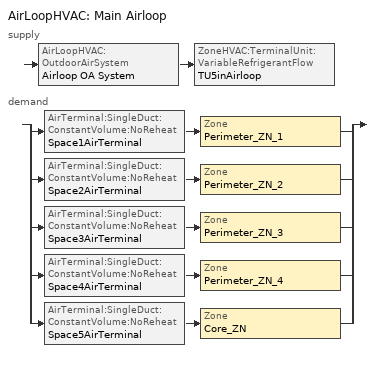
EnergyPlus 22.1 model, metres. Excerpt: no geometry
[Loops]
AirLoopHVAC 'Main Airloop'
 supply: AirLoopHVAC:OutdoorAirSystem 'Airloop OA System' > ZoneHVAC:TerminalUnit:VariableRefrigerantFlow 'TU5inAirloop'
 demand: split
  | AirTerminal:SingleDuct:ConstantVolume:NoReheat 'Space1AirTerminal' > Zone 'Perimeter_ZN_1'
  | AirTerminal:SingleDuct:ConstantVolume:NoReheat 'Space2AirTerminal' > Zone 'Perimeter_ZN_2'
  | AirTerminal:SingleDuct:ConstantVolume:NoReheat 'Space3AirTerminal' > Zone 'Perimeter_ZN_3'
  | AirTerminal:SingleDuct:ConstantVolume:NoReheat 'Space4AirTerminal' > Zone 'Perimeter_ZN_4'
  | AirTerminal:SingleDuct:ConstantVolume:NoReheat 'Space5AirTerminal' > Zone 'Core_ZN'
[DesignSpecification:OutdoorAir] Outdoor Air Method=Flow/Person; Outdoor Air Flow per Person {m3/s-person}=0.00944; Outdoor Air Flow per Zone Floor Area {m3/s-m2}=0; Outdoor Air Flow per Zone {m3/s}=0
SZ DSOA Perimeter_ZN_1; SZ DSOA Perimeter_ZN_2; SZ DSOA Perimeter_ZN_3; SZ DSOA Perimeter_ZN_4; SZ DSOA Core_ZN
[DesignSpecification:ZoneAirDistribution] Zone Air Distribution Effectiveness in Cooling Mode=1; Zone Air Distribution Effectiveness in Heating Mode=1
SZ DSZAD Perimeter_ZN_1; SZ DSZAD Perimeter_ZN_2; SZ DSZAD Perimeter_ZN_3; SZ DSZAD Perimeter_ZN_4; SZ DSZAD Core_ZN
[Sizing:Zone] Zone Cooling Design Supply Air Temperature Input Method=SupplyAirTemperature; Zone Cooling Design Supply Air Temperature {C}=14; Zone Cooling Design Supply Air Temperature Difference {deltaC}=11.11; Zone Heating Design Supply Air Temperature Input Method=SupplyAirTemperature; Zone Heating Design Supply Air Temperature {C}=50; Zone Heating Design Supply Air Temperature Difference {deltaC}=30; Zone Cooling Design Supply Air Humidity Ratio {kgWater/kgDryAir}=0.008; Zone Heating Design Supply Air Humidity Ratio {kgWater/kgDryAir}=0.008; Cooling Design Air Flow Method=DesignDay; Cooling Design Air Flow Rate {m3/s}=0; Cooling Minimum Air Flow Fraction=0; Heating Design Air Flow Method=DesignDay; Heating Design Air Flow Rate {m3/s}=0; Heating Maximum Air Flow Fraction=0
Name | Design Specification Outdoor Air Object | Design Specification Zone Air Distribution Object
Perimeter_ZN_1 | SZ DSOA Perimeter_ZN_1 | SZ DSZAD Perimeter_ZN_1
Perimeter_ZN_2 | SZ DSOA Perimeter_ZN_2 | SZ DSZAD Perimeter_ZN_2
Perimeter_ZN_3 | SZ DSOA Perimeter_ZN_3 | SZ DSZAD Perimeter_ZN_3
Perimeter_ZN_4 | SZ DSOA Perimeter_ZN_4 | SZ DSZAD Perimeter_ZN_4
Core_ZN | SZ DSOA Core_ZN | SZ DSZAD Core_ZN
[Sizing:System]
Main Airloop: Type of Load to Size On=Total; Design Outdoor Air Flow Rate {m3/s}=autosize; Central Heating Maximum System Air Flow Ratio=1; Preheat Design Temperature {C}=20; Preheat Design Humidity Ratio {kgWater/kgDryAir}=0.008; Precool Design Temperature {C}=25; Precool Design Humidity Ratio {kgWater/kgDryAir}=0.011; Central Cooling Design Supply Air Temperature {C}=12.6; Central Heating Design Supply Air Temperature {C}=30; Type of Zone Sum to Use=NonCoincident; 100% Outdoor Air in Cooling=Yes; 100% Outdoor Air in Heating=Yes; Central Cooling Design Supply Air Humidity Ratio {kgWater/kgDryAir}=0.009; Central Heating Design Supply Air Humidity Ratio {kgWater/kgDryAir}=0.003; Cooling Supply Air Flow Rate Method=DesignDay; Cooling Supply Air Flow Rate {m3/s}=0; Heating Supply Air Flow Rate Method=DesignDay; Heating Supply Air Flow Rate {m3/s}=0; System Outdoor Air Method=ZoneSum; Zone Maximum Outdoor Air Fraction=1; Cooling Design Capacity Method=CoolingDesignCapacity; Cooling Design Capacity {W}=autosize; Heating Design Capacity Method=HeatingDesignCapacity; Heating Design Capacity {W}=autosize; Central Cooling Capacity Control Method=VAV
[ZoneControl:Thermostat] Control Type Schedule=FOUR
Name | Zone or ZoneList | Control 1
SPACE1 Thermostat | Perimeter_ZN_1 | SPACE1 Dual SP Control
SPACE2 Thermostat | Perimeter_ZN_2 | SPACE2 Dual SP Control
SPACE3 Thermostat | Perimeter_ZN_3 | SPACE3 Dual SP Control
SPACE4 Thermostat | Perimeter_ZN_4 | SPACE4 Dual SP Control
SPACE5 Thermostat | Core_ZN | SPACE5 Dual SP Control
[ThermostatSetpoint:DualSetpoint]
Name | Heating Setpoint Temperature Schedule | Cooling Setpoint Temperature Schedule
SPACE1 Dual SP Control | ZoneH1 | ZoneC1
SPACE2 Dual SP Control | ZoneH2 | ZoneC2
SPACE3 Dual SP Control | ZoneH3 | ZoneC3
SPACE4 Dual SP Control | ZoneH4 | ZoneC4
SPACE5 Dual SP Control | ZoneH5 | ZoneC5
[ZoneHVAC:TerminalUnit:VariableRefrigerantFlow] Cooling Supply Air Flow Rate {m3/s}=autosize; No Cooling Supply Air Flow Rate {m3/s}=autosize; Heating Supply Air Flow Rate {m3/s}=autosize; No Heating Supply Air Flow Rate {m3/s}=autosize; No Load Outdoor Air Flow Rate {m3/s}=autosize; Zone Terminal Unit On Parasitic Electric Energy Use {W}=30; Zone Terminal Unit Off Parasitic Electric Energy Use {W}=20
Name | Terminal Unit Availability Schedule | Cooling Outdoor Air Flow Rate {m3/s} | Heating Outdoor Air Flow Rate {m3/s} | Supply Air Fan Operating Mode Schedule | Supply Air Fan Placement | Supply Air Fan Object | Outside Air Mixer Object | Cooling Coil Object | Heating Coil Object | Controlling Zone or Thermostat Location
TU1 | Baseboard1 | 0 | 0 | Baseboard1 | drawthrough | TU1 VRF Supply Fan | TU1 OA Mixer | TU1 VRF DX Cooling Coil | TU1 VRF DX Heating Coil | Perimeter_ZN_1
TU2 | Baseboard2 | 0 | 0 | Baseboard2 | drawthrough | TU2 VRF Supply Fan | TU2 OA Mixer | TU2 VRF DX Cooling Coil | TU2 VRF DX Heating Coil | Perimeter_ZN_2
TU4 | Baseboard4 | 0 | 0 | Baseboard3 | drawthrough | TU4 VRF Supply Fan | TU4 OA Mixer | TU4 VRF DX Cooling Coil | TU4 VRF DX Heating Coil | Perimeter_ZN_3
TU3 | Baseboard3 | 0 | 0 | Baseboard4 | drawthrough | TU3 VRF Supply Fan | TU3 OA Mixer | TU3 VRF DX Cooling Coil | TU3 VRF DX Heating Coil | Perimeter_ZN_4
TU5inAirloop |  | autosize | autosize |  | drawthrough | TU5 VRF Supply Fan | TU5 OA Mixer | TU5 VRF DX Cooling Coil | TU5 VRF DX Heating Coil | Core_ZN
TU6inOASystem |  | autosize | autosize |  |  |  |  | TU6 OA VRF DX Cooling Coil | TU6 OA VRF DX Heating Coil
[ZoneHVAC:Baseboard:Convective:Electric] Heating Design Capacity Method=HeatingDesignCapacity; Heating Design Capacity {W}=1000; Efficiency=1
Name | Availability Schedule
Perimeter1-1 Baseboard Heat; Perimeter2-1 Baseboard Heat; Perimeter3-1 Baseboard Heat; Perimeter4-1 Baseboard Heat; Perimeter5-1 Baseboard Heat; Perimeter1-2 Baseboard Heat; Perimeter2-2 Baseboard Heat; Perimeter3-2 Baseboard Heat; Perimeter4-2 Baseboard Heat; Perimeter5-2 Baseboard Heat
Perimeter1-3 Baseboard Heat; Perimeter2-3 Baseboard Heat; Perimeter3-3 Baseboard Heat; Perimeter4-3 Baseboard Heat; Perimeter5-3 Baseboard Heat | OFF
[AirTerminal:SingleDuct:ConstantVolume:NoReheat] Maximum Air Flow Rate {m3/s}=autosize
Name | Availability Schedule
Space1AirTerminal | Baseboard1
Space2AirTerminal | Baseboard2
Space3AirTerminal | Baseboard3
Space4AirTerminal | Baseboard4
Space5AirTerminal
[Zone equipment]
Perimeter_ZN_1: Space1AirTerminal, TU1, Perimeter1-1 Baseboard Heat, Perimeter1-2 Baseboard Heat, Perimeter1-3 Baseboard Heat
Perimeter_ZN_2: Space2AirTerminal, TU2, Perimeter2-1 Baseboard Heat, Perimeter2-2 Baseboard Heat, Perimeter2-3 Baseboard Heat
Perimeter_ZN_3: Space3AirTerminal, TU3, Perimeter3-1 Baseboard Heat, Perimeter3-2 Baseboard Heat, Perimeter3-3 Baseboard Heat
Perimeter_ZN_4: Space4AirTerminal, TU4, Perimeter4-1 Baseboard Heat, Perimeter4-2 Baseboard Heat, Perimeter4-3 Baseboard Heat
Core_ZN: Space5AirTerminal, Perimeter5-1 Baseboard Heat, Perimeter5-2 Baseboard Heat, Perimeter5-3 Baseboard Heat
[Fan:SystemModel] Design Maximum Air Flow Rate {m3/s}=autosize; Speed Control Method=Discrete; Electric Power Minimum Flow Rate Fraction=0; Design Pressure Rise {Pa}=600; Motor Efficiency=0.9; Motor In Air Stream Fraction=1; Design Electric Power Consumption {W}=autosize; Design Power Sizing Method=TotalEfficiencyAndPressure; Fan Total Efficiency=1
TU1 VRF Supply Fan; TU2 VRF Supply Fan; TU3 VRF Supply Fan; TU4 VRF Supply Fan; TU5 VRF Supply Fan
[Coil:Cooling:DX:VariableRefrigerantFlow] Gross Rated Total Cooling Capacity {W}=3000; Gross Rated Sensible Heat Ratio=autosize; Rated Air Flow Rate {m3/s}=0.13; Cooling Capacity Ratio Modifier Function of Temperature Curve=VRFTUCoolCapFT; Cooling Capacity Modifier Curve Function of Flow Fraction=VRFACCoolCapFFF
TU6 OA VRF DX Cooling Coil; TU1 VRF DX Cooling Coil; TU2 VRF DX Cooling Coil; TU3 VRF DX Cooling Coil; TU4 VRF DX Cooling Coil; TU5 VRF DX Cooling Coil
[Coil:Heating:DX:VariableRefrigerantFlow] Gross Rated Heating Capacity {W}=autosize; Rated Air Flow Rate {m3/s}=autosize; Heating Capacity Ratio Modifier Function of Temperature Curve=VRFTUHeatCapFT; Heating Capacity Modifier Function of Flow Fraction Curve=VRFACCoolCapFFF
TU6 OA VRF DX Heating Coil; TU1 VRF DX Heating Coil; TU2 VRF DX Heating Coil; TU3 VRF DX Heating Coil; TU4 VRF DX Heating Coil; TU5 VRF DX Heating Coil
[AirConditioner:VariableRefrigerantFlow]
Heat Pump=VRF Heat Pump; Gross Rated Total Cooling Capacity {W}=autosize; Gross Rated Cooling COP {W/W}=3.3; Minimum Condenser Inlet Node Temperature in Cooling Mode {C}=-30; Maximum Condenser Inlet Node Temperature in Cooling Mode {C}=43; Cooling Capacity Ratio Modifier Function of Low Temperature Curve=VRFCoolCapFT; Cooling Capacity Ratio Boundary Curve=VRFCoolCapFTBoundary; Cooling Capacity Ratio Modifier Function of High Temperature Curve=VRFCoolCapFTHi; Cooling Energy Input Ratio Modifier Function of Low Temperature Curve=VRFCoolEIRFT; Cooling Energy Input Ratio Boundary Curve=VRFCoolEIRFTBoundary; Cooling Energy Input Ratio Modifier Function of High Temperature Curve=VRFCoolEIRFTHi; Cooling Energy Input Ratio Modifier Function of Low Part-Load Ratio Curve=CoolingEIRLowPLR; Cooling Energy Input Ratio Modifier Function of High Part-Load Ratio Curve=CoolingEIRHiPLR; Cooling Combination Ratio Correction Factor Curve=CoolingCombRatio; Cooling Part-Load Fraction Correlation Curve=VRFCPLFFPLR; Gross Rated Heating Capacity {W}=autosize; Rated Heating Capacity Sizing Ratio {W/W}=1; Gross Rated Heating COP {W/W}=3.4; Minimum Condenser Inlet Node Temperature in Heating Mode {C}=-30; Maximum Condenser Inlet Node Temperature in Heating Mode {C}=35; Heating Capacity Ratio Modifier Function of Low Temperature Curve=VRFHeatCapFT; Heating Capacity Ratio Boundary Curve=VRFHeatCapFTBoundary; Heating Capacity Ratio Modifier Function of High Temperature Curve=VRFHeatCapFTHi; Heating Energy Input Ratio Modifier Function of Low Temperature Curve=VRFHeatEIRFT; Heating Energy Input Ratio Boundary Curve=VRFHeatEIRFTBoundary; Heating Energy Input Ratio Modifier Function of High Temperature Curve=VRFHeatEIRFTHi; Heating Performance Curve Outdoor Temperature Type=WetBulbTemperature; Heating Energy Input Ratio Modifier Function of Low Part-Load Ratio Curve=HeatingEIRLowPLR; Heating Energy Input Ratio Modifier Function of High Part-Load Ratio Curve=HeatingEIRHiPLR; Heating Combination Ratio Correction Factor Curve=HeatingCombRatio; Heating Part-Load Fraction Correlation Curve=VRFCPLFFPLR; Minimum Heat Pump Part-Load Ratio=0.25; Zone Name for Master Thermostat Location=Perimeter_ZN_1; Master Thermostat Priority Control Type=LoadPriority; Zone Terminal Unit List=VRF Heat Pump TU List; Heat Pump Waste Heat Recovery=Yes; Equivalent Piping Length used for Piping Correction Factor in Cooling Mode {m}=30; Vertical Height used for Piping Correction Factor {m}=10; Piping Correction Factor for Length in Cooling Mode Curve=CoolingLengthCorrectionFactor; Piping Correction Factor for Height in Cooling Mode Coefficient {1/m}=-0.000386; Equivalent Piping Length used for Piping Correction Factor in Heating Mode {m}=30; Crankcase Heater Power per Compressor {W}=33; Number of Compressors=3; Ratio of Compressor Size to Total Compressor Capacity {W/W}=0.33; Maximum Outdoor Dry-Bulb Temperature for Crankcase Heater {C}=7; Defrost Strategy=Resistive; Defrost Control=Timed; Resistive Defrost Heater Capacity {W}=autosize; Maximum Outdoor Dry-bulb Temperature for Defrost Operation {C}=7; Condenser Type=AirCooled; Evaporative Condenser Pump Rated Power Consumption {W}=0; Basin Heater Capacity {W/K}=0; Fuel Type=Electricity
[ZoneTerminalUnitList]
VRF Heat Pump TU List: Zone Terminal Unit Name 1=TU3; Zone Terminal Unit Name 2=TU4; Zone Terminal Unit Name 3=TU1; Zone Terminal Unit Name 4=TU2; Zone Terminal Unit Name 5=TU5inAirloop; Zone Terminal Unit Name 6=TU6inOASystem
[Controller:OutdoorAir]
Airloop OA Controller: Minimum Outdoor Air Flow Rate {m3/s}=autosize; Maximum Outdoor Air Flow Rate {m3/s}=autosize; Economizer Control Type=NoEconomizer; Economizer Control Action Type=ModulateFlow; Lockout Type=NoLockout; Minimum Limit Type=ProportionalMinimum
[AirLoopHVAC]
Main Airloop: Design Supply Air Flow Rate {m3/s}=autosize
[EnergyManagementSystem:Sensor]
Name | Output:Variable or Output:Meter Index Key | Output:Variable or Output:Meter
Z1_SP | Perimeter_ZN_1 | Zone Thermostat Heating Setpoint Temperature
Z2_SP | Perimeter_ZN_2 | Zone Thermostat Heating Setpoint Temperature
Z3_SP | Perimeter_ZN_3 | Zone Thermostat Heating Setpoint Temperature
Z4_SP | Perimeter_ZN_4 | Zone Thermostat Heating Setpoint Temperature
Z5_SP | Core_ZN | Zone Thermostat Heating Setpoint Temperature
Z1_SP_c | Perimeter_ZN_1 | Zone Thermostat Cooling Setpoint Temperature
Z2_SP_c | Perimeter_ZN_2 | Zone Thermostat Cooling Setpoint Temperature
Z3_SP_c | Perimeter_ZN_3 | Zone Thermostat Cooling Setpoint Temperature
Z4_SP_c | Perimeter_ZN_4 | Zone Thermostat Cooling Setpoint Temperature
Z5_SP_c | Core_ZN | Zone Thermostat Cooling Setpoint Temperature
Z1_IAT | Perimeter_ZN_1 | Zone Air Temperature
Z2_IAT | Perimeter_ZN_2 | Zone Air Temperature
Z3_IAT | Perimeter_ZN_3 | Zone Air Temperature
Z4_IAT | Perimeter_ZN_4 | Zone Air Temperature
Z5_IAT | Core_ZN | Zone Air Temperature
VRF_H_5 | TU5inAirloop | Zone VRF Air Terminal Total Heating Rate
VRF_C_5 | TU5inAirloop | Zone VRF Air Terminal Total Cooling Rate
VRF_H_6 | TU6inOASystem | Zone VRF Air Terminal Total Heating Rate
VRF_C_6 | TU6inOASystem | Zone VRF Air Terminal Total Cooling Rate
BSB1_1 | Perimeter1-1 BASEBOARD HEAT | Baseboard Total Heating Rate
BSB1_2 | Perimeter1-2 BASEBOARD HEAT | Baseboard Total Heating Rate
BSB1_3 | Perimeter1-3 BASEBOARD HEAT | Baseboard Total Heating Rate
BSB2_1 | Perimeter2-1 BASEBOARD HEAT | Baseboard Total Heating Rate
BSB2_2 | Perimeter2-2 BASEBOARD HEAT | Baseboard Total Heating Rate
BSB2_3 | Perimeter2-3 BASEBOARD HEAT | Baseboard Total Heating Rate
BSB3_1 | Perimeter3-1 BASEBOARD HEAT | Baseboard Total Heating Rate
BSB3_2 | Perimeter3-2 BASEBOARD HEAT | Baseboard Total Heating Rate
BSB3_3 | Perimeter3-3 BASEBOARD HEAT | Baseboard Total Heating Rate
BSB4_1 | Perimeter4-1 BASEBOARD HEAT | Baseboard Total Heating Rate
BSB4_2 | Perimeter4-2 BASEBOARD HEAT | Baseboard Total Heating Rate
BSB4_3 | Perimeter4-3 BASEBOARD HEAT | Baseboard Total Heating Rate
BSB5_1 | Perimeter5-1 BASEBOARD HEAT | Baseboard Total Heating Rate
BSB5_2 | Perimeter5-2 BASEBOARD HEAT | Baseboard Total Heating Rate
BSB5_3 | Perimeter5-3 BASEBOARD HEAT | Baseboard Total Heating Rate
LIGHTS_1 | PERIMETER_ZN_1 | Zone Lights Electricity Rate
EQUIP_1 | PERIMETER_ZN_1 | Zone Electric Equipment Electricity Rate
LIGHTS_2 | PERIMETER_ZN_2 | Zone Lights Electricity Rate
EQUIP_2 | PERIMETER_ZN_2 | Zone Electric Equipment Electricity Rate
LIGHTS_3 | PERIMETER_ZN_3 | Zone Lights Electricity Rate
EQUIP_3 | PERIMETER_ZN_3 | Zone Electric Equipment Electricity Rate
LIGHTS_4 | PERIMETER_ZN_4 | Zone Lights Electricity Rate
EQUIP_4 | PERIMETER_ZN_4 | Zone Electric Equipment Electricity Rate
LIGHTS_5 | CORE_ZN | Zone Lights Electricity Rate
EQUIP_5 | CORE_ZN | Zone Electric Equipment Electricity Rate
[EnergyManagementSystem:Program]
EXTRA_OUTPUTS: IF (Holiday == 0) && (DayOfWeek > 1) && (DayOfWeek < 7); SET Hflag = 0; ELSE; SET Hflag = 1; ENDIF; SET daily_steps = 24 * 60 * ZoneTimeStep; SET sum_energy = (EL)/1000; SET sum_energy1 =  (BSB1_1 + BSB1_2 + BSB1_3 + VRF_H_1 + LIGHTS_1 + EQUIP_1)/1000; SET sum_energy2 =  (BSB2_1 + BSB2_2 + BSB2_3 + VRF_H_2 + LIGHTS_2 + EQUIP_2)/1000; SET sum_energy3 =  (BSB3_1 + BSB3_2 + BSB3_3 + VRF_H_3 + LIGHTS_3 + EQUIP_3)/1000; SET sum_energy4 =  (BSB4_1 + BSB4_2 + BSB4_3 + VRF_H_4 + LIGHTS_4 + EQUIP_4)/1000; SET sum_energy5 =  (BSB5_1 + BSB5_2 + BSB5_3 + VRF_H_5 + LIGHTS_5 + EQUIP_5)/1000; SET diff_h_iat_1 = ZoneH1_actuator - Z1_IAT; SET diff_h_iat_2 = ZoneH2_actuator - Z2_IAT; SET diff_h_iat_3 = ZoneH3_actuator - Z3_IAT; SET diff_h_iat_4 = ZoneH4_actuator - Z4_IAT; SET diff_h_iat_5 = ZoneH5_actuator - Z5_IAT; SET diff_c_iat_1 = ZoneH1_actuator - Z1_IAT; SET diff_c_iat_2 = ZoneH2_actuator - Z2_IAT; SET diff_c_iat_3 = ZoneH3_actuator - Z3_IAT; SET diff_c_iat_4 = ZoneH4_actuator - Z4_IAT; SET diff_c_iat_5 = ZoneH5_actuator - Z5_IAT; SET diff_oat_iat_1 = OutdoorTemp - Z1_IAT; SET diff_oat_iat_2 = OutdoorTemp - Z2_IAT; SET diff_oat_iat_3 = OutdoorTemp - Z3_IAT; SET diff_oat_iat_4 = OutdoorTemp - Z4_IAT; SET diff_oat_iat_5 = OutdoorTemp - Z5_IAT; SET trend_z1 = @TrendAverage trend_zone1 daily_steps; SET trend_z2 = @TrendAverage trend_zone2 daily_steps; SET trend_z3 = @TrendAverage trend_zone3 daily_steps; SET trend_z4 = @TrendAverage trend_zone4 daily_steps; SET trend_z5 = @TrendAverage trend_zone5 daily_steps; SET trend_oat = @TrendAverage trend_OutdoorTemp daily_steps; SET resid_z1 = Z1_IAT - trend_z1; SET resid_z2 = Z2_IAT - trend_z2; SET resid_z3 = Z3_IAT - trend_z3; SET resid_z4 = Z4_IAT - trend_z4; SET resid_z5 = Z5_IAT - trend_z5; SET resid_oat = OutdoorTemp - trend_oat; SET H_sin = @Sin (2 * PI * CurrentTime/24); SET H_cos = @Cos (2 * PI * CurrentTime/24); SET M_sin = @Sin (2 * PI * Month/12); SET M_cos = @Cos (2 * PI * Month/12); SET W_sin = @Sin (2 * PI * DayOfWeek/7); SET W_cos = @Cos (2 * PI * DayOfWeek/7); SET conc = paramvalue; SET Win5_1_openSched = 0
WINDOW_OPENING_WITH_SCHEDULE_AND_THERSHOLD_OAT: SET natvent_thershold = 0; IF OutdoorTemp > natvent_thershold; SET Win_1_actuator = Win1_1_openSched; SET Win_2_actuator = Win2_1_openSched; SET Win_3_actuator = Win3_1_openSched; SET Win_4_actuator = Win4_1_openSched; ELSE; SET Win_1_actuator = 0; SET Win_2_actuator = 0; SET Win_3_actuator = 0; SET Win_4_actuator = 0; ENDIF
WINDOW_CLOSED: SET Win_1_actuator = 0; SET Win_2_actuator = 0; SET Win_3_actuator = 0; SET Win_4_actuator = 0
[EnergyManagementSystem:OutputVariable] Update Frequency=ZoneTimestep
Name | EMS Variable | Type of Data in Variable
PERIMETER_ZN_1_INDOOR_AIR_TEMPERATURE | Z1_IAT | Averaged
PERIMETER_ZN_2_INDOOR_AIR_TEMPERATURE | Z2_IAT | Averaged
PERIMETER_ZN_3_INDOOR_AIR_TEMPERATURE | Z3_IAT | Averaged
PERIMETER_ZN_4_INDOOR_AIR_TEMPERATURE | Z4_IAT | Averaged
CORE_ZN_INDOOR_AIR_TEMPERATURE | Z5_IAT | Averaged
VRF_HEATING_ENERGY_CORE_ZN | VRF_H_5 | Summed
VRF_COOLING_ENERGY_CORE_ZN | VRF_C_5 | Summed
[EnergyManagementSystem:TrendVariable] Number of Timesteps to be Logged=2400
Name | EMS Variable
trend_zone1 | Z1_IAT
trend_zone2 | Z2_IAT
trend_zone3 | Z3_IAT
trend_zone4 | Z4_IAT
trend_zone5 | Z5_IAT
[SetpointManager:Scheduled] Control Variable=Temperature
Name | Schedule | Setpoint Node or NodeList
Supply Air OA Damper Manager | Seasonal Reset Supply Air Temp Sch | Airloop Fan Outlet Node
OA Cooling Supply Air Temp Manager | OA CCoil SPM | OA Heating Coil Air Inlet Node
OA Heating Supply Air Temp Manager | OA HCoil SPM | TU6 Outlet Node to Mixer
[SetpointManager:MixedAir]
Mixed Air Temp Manager 1: Control Variable=Temperature; Setpoint Node or NodeList=Airloop Mixed Air Outlet
[Schedule:Compact]
FOUR: Through: 12/31, For: AllDays, Until: 24:00, 4
Seasonal Reset Supply Air Temp Sch: Through: 3/31, For: AllDays, Until: 24:00, 16, Through: 9/30, For: AllDays, Until: 24:00, 13, Through: 12/31, For: AllDays, Until: 24:00, 16
OA CCoil SPM: Through: 12/31, For: AllDays, Until: 24:00, 25
OA HCoil SPM: Through: 12/31, For: AllDays, Until: 24:00, 20
OFF: Through: 12/31, For: AllDays, Until: 24:00, 0
Baseboard1; Baseboard2; Baseboard3; Baseboard4: Through: 12/31, For: WeekDays CustomDay1 CustomDay2, Until: 24:00, 1, For: WeekEnds Holiday, Until: 24:00, 1, For: SummerDesignDay, Until: 24:00, 1, For: WinterDesignDay, Until: 24:00, 1
ZoneH1; ZoneH2; ZoneH3; ZoneH4; ZoneH5: Through: 12/31, For: WeekDays CustomDay1 CustomDay2, Until: 24:00, 23, For: WeekEnds Holiday, Until: 24:00, 23, For: SummerDesignDay, Until: 24:00, 23, For: WinterDesignDay, Until: 24:00, 23
ZoneC1; ZoneC2; ZoneC3; ZoneC4; ZoneC5: Through: 12/31, For: WeekDays CustomDay1 CustomDay2, Until: 24:00, 24, For: WeekEnds Holiday, Until: 24:00, 24, For: SummerDesignDay, Until: 24:00, 24, For: WinterDesignDay, Until: 24:00, 24
[Curve:Linear] Minimum Value of x=1; Maximum Value of x=1.5; Minimum Curve Output=1; Input Unit Type for X=Dimensionless; Output Unit Type=Dimensionless
Name | Coefficient1 Constant | Coefficient2 x | Maximum Curve Output
CoolingCombRatio | 0.618055 | 0.381945 | 1.2
HeatingCombRatio | 0.96034 | 0.03966 | 1.023
[Curve:Quadratic]
Name | Coefficient1 Constant | Coefficient2 x | Coefficient3 x**2 | Minimum Value of x | Maximum Value of x | Input Unit Type for X | Output Unit Type | Minimum Curve Output | Maximum Curve Output
CoolingEIRHiPLR | 1 | 0 | 0 | 1 | 1.5 | Dimensionless | Dimensionless
VRFCPLFFPLR | 0.85 | 0.15 | 0 | 0 | 1 | Dimensionless | Dimensionless | 0.85 | 1
HeatingEIRHiPLR | 2.42944 | -2.23589 | 0.806452 | 1 | 1.5 | Dimensionless | Dimensionless
VRFACCoolCapFFF | 0.8 | 0.2 | 0 | 0.5 | 1.5
[Curve:Cubic]
Name | Coefficient1 Constant | Coefficient2 x | Coefficient3 x**2 | Coefficient4 x**3 | Minimum Value of x | Maximum Value of x | Input Unit Type for X | Output Unit Type | Minimum Curve Output | Maximum Curve Output
VRFCoolCapFTBoundary | 25.7347 | -0.0315004 | -0.014166 | 0 | 11 | 30 | Temperature | Temperature
VRFCoolEIRFTBoundary | 25.7347 | -0.0315004 | -0.014166 | 0 | 15 | 24 | Temperature | Temperature
CoolingEIRLowPLR | 0.462812 | -1.04024 | 2.17491 | -0.597482 | 0 | 1 | Temperature | Temperature
VRFHeatCapFTBoundary | -7.60009 | 3.0509 | -0.116284 | 0 | 15 | 27 | Temperature | Temperature
VRFHeatEIRFTBoundary | -7.60009 | 3.0509 | -0.116284 | 0 | 15 | 27 | Temperature | Temperature | -20 | 15
HeatingEIRLowPLR | 0.140009 | 0.6415 | 0.133905 | 0.0845859 | 0 | 1 | Dimensionless | Dimensionless
VRFTUCoolCapFT | 0.464547 | 0.0288891 | -1.08194e-05 | 1.01359e-05 | 0 | 50 | Temperature | Dimensionless | 0.5 | 1.5
VRFTUHeatCapFT | -0.390709 | 0.261815 | -0.0130432 | 0.000178132 | 0 | 50 | Temperature | Dimensionless | 0.5 | 1.5
[Curve:Biquadratic] Input Unit Type for X=Temperature; Input Unit Type for Y=Temperature; Output Unit Type=Dimensionless
Name | Coefficient1 Constant | Coefficient2 x | Coefficient3 x**2 | Coefficient4 y | Coefficient5 y**2 | Coefficient6 x*y | Minimum Value of x | Maximum Value of x | Minimum Value of y | Maximum Value of y
VRFCoolCapFT | 0.530783 | 0.017448 | 0.000583269 | -1.76324e-06 | -7.474e-09 | -1.30413e-07 | 15 | 24 | -5 | 23
VRFCoolCapFTHi | 0.686736 | 0.0207631 | 0.0005447 | -0.0016218 | -4.259e-07 | -0.0003392 | 15 | 24 | 16 | 43
VRFCoolEIRFT | 0.989011 | -0.0234797 | 0.000199711 | 0.00596834 | -1.0289e-07 | -0.00015686 | 15 | 24 | -5 | 23
VRFCoolEIRFTHi | 0.143515 | 0.0186004 | -0.0003954 | 0.0248522 | 0.00016329 | -0.0006244 | 15 | 24 | 16 | 43
VRFHeatCapFT | 1.0146 | -0.0025067 | -0.000141599 | 0.0269316 | 1.83538e-06 | -0.000358147 | 15 | 27 | -20 | 15
VRFHeatCapFTHi | 1.16113 | 0.0274789 | -0.00168795 | 0.00178338 | 2.03208e-06 | -6.8969e-05 | 15 | 27 | -10 | 15
VRFHeatEIRFT | 0.874655 | -0.0131975 | 0.00110307 | -0.0133118 | 0.00089017 | -0.00012766 | 15 | 27 | -20 | 12
VRFHeatEIRFTHi | 2.50401 | -0.0573677 | 4.07336e-05 | -0.129597 | 0.00135839 | 0.00317047 | 15 | 27 | -10 | 15
CoolingLengthCorrectionFactor | 1.06938 | -0.0014951 | 2.56e-06 | -0.11511 | 0.0511169 | -0.0004369 | 8 | 175 | 0.5 | 1.5
